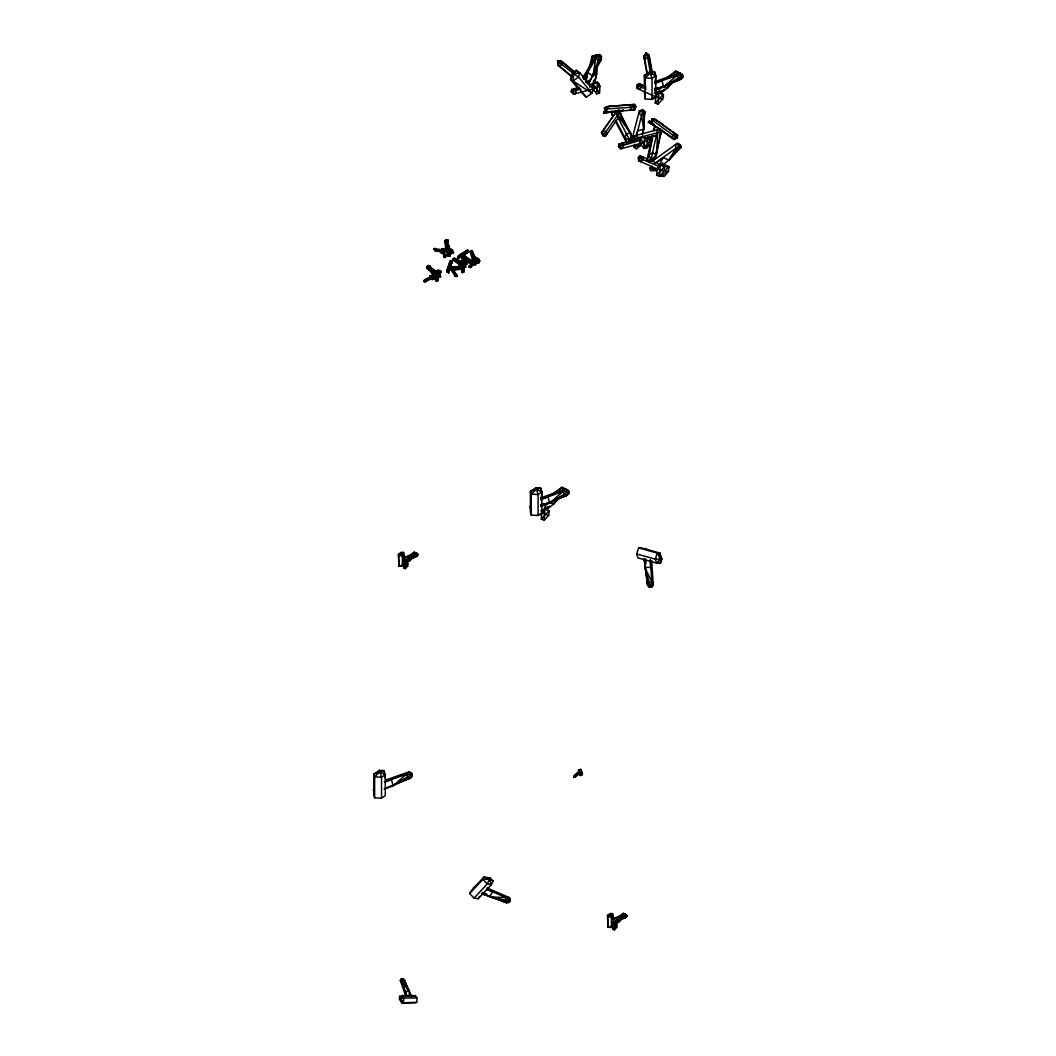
<?xml version="1.0" encoding="UTF-8"?>
<svg xmlns="http://www.w3.org/2000/svg" width="1056" height="1056" viewBox="0 0 1056 1056"><rect width="100%" height="100%" fill="white"/><g stroke="black" fill="none" stroke-linecap="round" stroke-linejoin="round"><path stroke-width="1.5" d="M406.309 563.178L405.319 568.669L403.946 568.049L404.25 564.63L410.375 559.06M615.384 924.37L614.381 929.861L613.021 929.254L613.325 925.822L617.166 922.205M658.997 92.73L657.98 104.148L655.248 102.92L655.855 96.07L661.412 90.658M640.213 138.244L646.721 147.682L650.47 144.566L650.536 138.006L643.724 142.52L639.923 142.824L640.213 138.244L644.543 137.042L647.143 140.818L646.721 147.682L643.83 148.487L639.923 142.824L640.213 145.622L636.438 149.041L634.088 147.246L634.722 144.25M596.627 66.62L596.495 74.554L594.647 83.305M633.732 141.28L631.897 139.656L639.355 110.867L642.523 110.194L643.936 114.932L643.685 129.202L642.457 135.036M652.001 123.882L652.08 118.76L654.469 118.998L677.596 135.26L677.384 137.702L674.164 139.537L652.001 123.882L652.08 118.76L657.373 120.82M447.625 246.51L447.797 239.923L446.384 239.672L445.157 251.024L446.12 244.266M581.341 770.59L581.315 771.738L580.483 770.51L580.219 771.21L581.341 770.59L580.483 770.51M445.804 250.351L445.896 247.685L448.338 248.015L448.193 252.476M447.678 249.572L447.586 252.239L450.978 249.242L452.179 250.787M447.823 247.144L448.114 240.715L446.384 239.672M399.432 999.266L399.59 996.389L402.191 995.61L415.404 995.61L416.975 997.986L416.737 1002.316L415.008 1002.83L401.795 1002.83L399.432 999.266L403.762 997.986L416.975 997.986M449.856 256.252L441.408 253.07L441.672 248.978L443.309 249.15L450.661 252.212L449.856 256.252L441.408 253.07L441.672 248.978L446.094 250.813M445.724 250.708L446.965 239.633L448.114 240.715L447.652 252.186M447.454 246.048L447.797 239.923L447.757 246.906L448.114 240.715L447.176 241.666L448.338 248.015L445.764 240.306L446.965 239.633L447.176 241.666L446.239 241.494M464.825 261.677L463.122 262.033L462.911 263.723L464.482 264.502L467.029 263.96L467.174 262.825L462.634 260.449L464.336 260.066L464.93 263.116L463.808 272.092L462.713 272.488L462 270.864L462.818 270.56L462.581 272.54L461.855 272.052L462.739 264.911M599.531 93.034L593.023 83.596L597.353 82.394L599.953 86.17L599.531 93.034L596.64 93.839L592.733 88.176L593.551 80.467M596.996 66.594L596.495 74.554L594.053 83.305L594.462 80.216M639.355 110.867L642.932 110.062L644.767 111.685L643.685 129.202L642.47 133.571M448.008 269.504L448.708 272.844L451.928 262.403L451.255 260.858L450.226 260.792L446.899 271.009L448.945 271.366L448.153 269.557L447.242 269.755L447.084 271.907L451.136 260.594L452.153 261.571L448.945 271.366L447.084 271.907L446.899 271.009L450.226 260.792L451.136 260.594L452.153 261.571L448.298 272.659L447.414 268.937L450.952 270.178L462.832 269.108L463.175 268.052L461.366 266.363L447.942 267.353L449.5 267.419M591.162 64.852L592.165 56.219L595.742 55.414L592.165 56.219L588.364 70.91M579.322 87.331L571.732 89.43L571.547 91.964L573.606 94.235L593.868 88.612M626.525 141.966L618.922 144.078L618.737 146.612L620.796 148.883L642.088 142.982M657.254 168.247L660.383 170.452L668.501 171.323L659.38 176.339L660.396 164.908L665.188 164.908L668.87 166.756L668.501 171.323L664.264 176.339L659.38 176.339L656.647 175.111L657.254 168.247L662.812 162.848M430.214 270.323L427.799 269.122L427.363 267.234L428.195 266.825L427.112 268.607L433.752 273.623M461.723 262.601L454.265 258.245L453.42 258.654L453.182 260.027L462.198 266.851L463.452 266.244L453.407 258.812L454.265 258.245L460.244 261.188L465.498 264.805L466.145 266.627L465.181 267.194L459.928 263.564L460.244 261.188L453.407 258.812L453.856 260.542L455.11 259.934L460.244 261.188L462.053 262.614M436.049 273.61L429.396 265.795L427.812 265.69L427.324 266.97L433.712 275.616M434.24 271.26L429.277 267.115L429.396 265.795L427.812 265.69L427.324 266.97L434.24 271.26L432.142 272.567L433.778 274.679M677.384 137.702L672.223 138.31L672.553 134.653L674.692 133.426L677.596 135.26L676.658 137.821L674.164 139.537L666.93 133.914M405.319 568.669L407.669 566.161L407.88 563.878L405.821 562.954M544.038 520.291L545.054 508.873L549.16 510.721L548.75 515.288L544.038 520.291L541.292 519.064L541.913 512.213L547.47 506.814M657.98 104.148L662.693 99.132L663.102 94.565L655.248 102.92M659.38 176.339L664.092 171.323L664.501 166.756L650.351 160.327M614.381 929.861L616.744 927.366L616.942 925.082L614.896 924.158M460.165 256.291L471.715 264.634L472.666 264.04L472.349 261.584L461.38 253.757L472.349 261.584L471.715 264.634L460.165 256.291L460.258 257.11L458.264 258.073L460.06 255.46L459.004 256.582L461.934 256.001L468.151 250.602L467.333 250.18L457.816 256.714L459.598 257.492L467.61 252.503L468.151 250.602L457.816 256.714M633.494 139.366L634.154 135.973L636.148 135.392L638.497 137.914L638.075 140.171L635.065 141.055L633.494 139.366L634.154 135.973L659.234 129.175L661.584 131.696L661.148 133.954M403.907 557.687L403.603 552.46L401.32 552.341L398.495 554.215L398.904 566.069L402.336 566.267L404.224 565.013L404.224 554.519L401.478 553.159L398.495 554.215L398.904 566.069M384.978 777.876L385.282 774.721L384.054 770.59L379.474 770.339L373.824 774.088L373.824 795.062L374.642 797.821L381.52 798.191L385.282 795.683L385.282 774.721L379.804 771.989L373.824 774.088L374.642 776.846L374.642 797.821M541.226 498.326L541.847 492.017L540.619 487.885L536.039 487.634L530.389 491.383L530.389 512.358L531.208 515.117L538.085 515.486L541.847 512.978L541.847 492.017L536.369 489.284L530.389 491.383L531.208 494.142L531.208 515.117M655.182 82.183L655.789 75.86L654.562 71.729L649.981 71.478L644.345 75.24L644.345 86.526M612.982 918.878L612.678 913.664L610.394 913.532L607.57 915.407L607.979 927.274L611.411 927.458L613.285 926.204L613.285 915.724L610.553 914.364L607.57 915.407L607.979 927.274M583.651 79.358L587.598 72.415L592.891 76.19L596.323 55.057L599.953 54.965L601.524 56.654L601.286 58.898L588.258 84.348M461.314 264.739L462.185 266.178L463.148 265.94L462.541 264.277L461.234 265.518L463.148 265.94L464.468 255.75L463.742 255.275L462.515 255.724L461.234 265.518L462.33 266.244M464.336 256.938L464.468 255.75L463.148 265.94M647.143 140.818L647.605 136.884M586.344 97.231L572.959 81.101L573.817 74.078L576.193 70.277L579.77 72.666L593.168 88.81L591.875 93.139L586.344 97.231L580.866 91.912M438.768 270.244L441.118 271.392L440.972 272.527L437.065 270.613L438.768 270.244L438.86 271.696L437.752 280.672L436.511 281.107L435.785 280.619L436.313 276.461M436.537 274.666L437.052 270.508L438.953 270.956M437.686 271.696L436.511 281.107M462.766 271.049L463.742 263.129M438.319 276.553L438.121 277.979L438.319 276.54M463.742 255.275L462.185 266.178L463.28 264.766M636.161 146.071L634.088 147.246L640.174 145.622L640.622 142.56M643.724 119.42L644.767 111.685L642.523 110.194L638.788 113.018L641.533 115.46L643.685 129.202L637.573 130.812L636.478 135.049M433.858 272.144L434.188 269.755L430.597 268M465.181 267.194L464.93 263.116L467.174 262.825L466.633 261.056L464.336 260.066L467.174 262.825M605.682 134.534L606.104 131.459L619.898 111.923L621.007 113.942M463.122 262.033L467.029 263.96L466.633 261.056L464.482 264.502L464.323 265.518L465.498 264.818L465.01 265.835M597.353 82.394L596.64 93.839M644.543 137.042L643.83 148.487L650.47 144.566M464.482 264.502L464.323 265.505L465.498 264.805M451.136 260.594L447.902 271.049L449.209 270.64L448.298 272.659L449.209 270.64L447.916 271.049L448.615 270.072L449.209 270.64L448.708 272.844L450.595 263.855M643.698 117.942L644.767 111.685L643.579 116.292M427.363 267.234L427.112 268.607L429.053 268.514L429.211 267.59M453.182 260.027L453.42 258.654M455.11 259.934L455.281 259.024M661.571 130.574L654.971 159.007L649.308 162.241L646.919 160.538L648.991 154.744L652.331 136.066M594.594 59.492L595.333 55.546L591.598 58.37L594.343 60.812M636.623 135.3L642.932 110.062M463.175 268.052L449.79 268.726L450.542 263.71M573.606 94.235L571.27 91.687L571.732 89.43M598.66 86.222L599.122 83.965L597.564 82.262L588.443 84.797M620.796 148.883L618.46 146.335L618.922 144.078M462 270.864L463.61 263.182M588.799 83.635L589.433 80.652M593.023 90.974L593.406 89.153M652.133 135.973L646.919 160.538L654.971 159.007L657.914 145.187M649.308 162.241L650.945 160.261L648.991 154.744L653.044 135.656M654.06 130.878L655.076 126.1L648.45 122.113L649.242 121.229L652.133 121.414M659.538 137.518L661.175 129.835L656.357 155.14L650.945 160.261L657.98 128.04L655.076 126.1M558.096 65.287L559.548 66.145L562.399 64.284L562.848 62.185L560.67 60.905L557.568 61.129L558.096 65.287L571.798 76.758M589.829 87.226L590.278 85.127L585.288 80.956M650.417 72.692L647.777 58.304L648.608 54.595L646.074 52.8L643.817 56.324L647.051 73.907M640.213 145.622L640.596 143.801L634.088 147.246M643.645 116.45L644.767 111.685M650.258 559.535L651.842 582.41L650.641 587.123L648.569 586.674L647.566 584.852L644.068 559.258M631.897 139.656L632.465 137.491L632.874 141.557M588.548 83.213L589.288 80.401M444.431 255.394L443.797 257.057L445.619 256.951L445.249 255.684L444.431 255.394L443.942 257.096L445.038 257.492L451.084 251.816M459.241 257.4L460.258 257.11L458.264 258.073L460.258 257.11L458.462 258.482L467.61 252.503L468.151 250.602L464.231 253.163M487.014 887.898L509.454 897.64L509.969 900.953L508.609 902.59L506.524 902.642L482.196 893.957M578.147 72.626L576.193 70.277L572.51 73.009L570.57 79.504L577.777 88.189M592.891 76.19L599.953 54.965L596.323 55.057L582.608 77.972M441.118 271.392L438.86 271.696L438.412 273.068L440.088 275.194M652.397 72.97L649.466 56.984L646.074 52.8L644.398 57.922L647.328 73.894M430.148 277.952L440.035 274.098L432.142 279.576L429.726 276.263L438.702 273.016L440.656 276.632L432.142 279.576L430.148 277.952L429.726 276.263L435.811 274.388L429.396 265.795L436.313 274.111L437.659 273.953L436.986 273.491L424.934 279.761L423.799 281.464L425.33 281.886L432.538 278.018M447.916 271.049L448.615 270.072L460.495 269.003L462.277 267.683L459.809 266.284L459.281 267.881L460.495 269.003L462.832 269.108L461.366 266.363L450.978 267.287M636.649 553.964L638.669 547.945L641.322 547.892L659.96 553.054L661.914 558.994L660.568 563.006L656.594 563.086L637.943 557.924L636.649 553.964L655.301 559.126L661.914 558.994M653.44 129.835L654.997 125.492M450.793 252.292L450.331 254.786L450.991 252.965L450.173 251.552M476.335 262.337L474.751 264.647L476.335 262.337L476.52 263.023L475.86 264.832L474.751 264.647L473.022 258.509L474.791 256.885L472.058 250.8L471.161 250.576L470.092 251.473L473.339 262.944L472.481 261.65M615.358 121.255L627.04 143.484L629.97 143.273L632.254 137.161L618.446 109.692M450.569 262.693L451.255 260.858L449.882 262.06L451.928 262.403M635.897 106.458L634.577 109.93L607.53 112.042L604.322 108.042L609.708 106.26L634.498 104.438L635.897 106.458L632.32 110.22L629.508 110.246M373.243 790.403L374.128 788.066M529.808 507.698L530.693 505.349M646.721 147.682L650.536 138.006M411.497 996.811L404.171 979.638L401.729 978.714L400.303 980.509L405.689 995.782M474.751 264.647L478.645 258.628L479.081 262.561L475.213 260.542L477.101 257.836L479.794 260.858L478.249 263.34L475.926 262.126L472.058 250.8L470.092 251.473M475.913 258.865L479.794 260.858L478.249 263.34L476.467 259.367L477.101 257.836L479.081 262.561M661.835 165.726L668.857 160.182L678.163 149.358L680.104 144.817L677.226 143.299L653.11 160.697M447.084 271.907L448.153 269.557M445.513 240.636L444.761 242.246L446.107 242.59L445.513 240.636L446.53 240.742L444.563 241.428L446.266 248.701M469.669 893.548L470.844 891.172L484.004 876.995L490.182 877.998L493.126 881.047L491.357 884.598L478.196 898.788L474.078 898.115L469.669 893.548L482.83 879.371L484.004 876.995L493.126 881.047M478.196 898.788L479.371 896.412M406.89 996.151L405.214 991.716L409.174 990.673L400.303 980.509L401.729 978.714L409.174 990.673L411.074 996.204L402.191 995.61L400.475 999.068L401.795 1002.83L416.737 1002.316M579.044 772.53C580.351 770.365 571.256 776.675 574.979 777.308L580.364 772.596L574.451 777.282L574.002 776.543L576.523 774.536M406.586 560.446L404.197 565.211L400.924 565.91L403.471 565.792L413.054 557.396M658.271 92.215L661.03 86.698M658.984 165.779L663.115 157.516L668.857 160.182L680.869 147.391L680.5 144.976L677.226 143.299M541.807 513.401L540.316 514.536L541.807 513.401L547.1 502.801M615.661 921.65L613.272 926.416L609.998 927.102L612.546 926.996L622.129 918.588M435.838 274.956L432.142 272.567L433.079 270.772M588.799 82.711L601.286 58.898L599.953 54.965L595.967 58.423L583.757 78.83M489.694 897.019L509.454 897.64L509.969 900.953L489.694 897.019L492.532 891.726L486.526 889.284M442.081 252.094L434.702 250.496L434.795 248.569L435.758 248.609L435.349 250.536L433.792 249.19L434.795 248.569L441.659 249.889M456.641 276.355L454.898 275.84L456.482 276.382L457.076 275.603L456.416 274.6L454.898 275.84L456.641 276.355L457.076 275.603L451.585 266.917L450.067 268.145L455.334 276.5L456.641 276.355L450.714 267.01L452.245 267.907L451.585 266.917M597.234 65.868L601.286 58.898L597.96 59.968L595.967 58.423M506.326 897.719L505.151 899.725L506.524 902.642L509.969 900.953L506.326 897.719L486.737 889.218M508.609 902.59L510.365 899.593M580.285 772.596L578.239 774.299L577.408 773.071L574.979 777.308L574.2 777.031L579.454 771.355M586.898 83.173L588.509 80.48M597.3 65.644L601.286 58.898L597.102 65.894M660.436 93.535L667.458 87.991L669.834 84.005M407.18 559.258L410.058 560.591L411.484 558.202M668.857 160.182L675.972 148.236L680.5 144.976M546.493 509.692L553.516 504.134L556.684 498.828M616.255 920.449L619.12 921.782L620.545 919.393M481.879 893.548L482.592 892.386L487.08 894.3M490.182 877.998L487.238 883.938L474.078 898.115M410.639 559.178L403.471 565.792L402.362 564.775L403.471 565.792L404.25 564.63L407.669 566.161M617.549 922.376L612.546 926.996L611.424 925.98L612.546 926.996L613.325 925.822L616.744 927.366M617.338 119.156L605.471 136.066L602.95 135.432L602.686 131.023L606.104 131.459L607.213 133.478L605.471 136.066L603.187 135.775L601.524 132.752L602.686 131.023L616.48 111.487L619.898 111.923M475.213 260.542L477.101 257.836M614.394 114.523L601.524 132.752L603.187 135.775M452.483 250.127L453.552 252.516L452.72 253.295L450.938 249.322L452.483 250.127L449.948 253.453L450.978 252.978M636.148 135.392L633.534 138.943L635.065 141.055L641.216 139.392L635.065 141.055M578.358 770.352L580.866 769.639L582.437 774.154L581.5 775.381L579.929 774.866L578.358 770.352L580.496 775.672L582.437 774.154L580.483 769.111M579.929 770.867L580.866 769.639M646.127 573.448L647.566 584.852L650.641 587.123L652.04 586.859L653.347 585.143L651.671 560.749M577.408 773.071L574.2 777.031L577.817 773.164M606.104 131.459L602.95 135.432L607.213 133.478M656.647 175.111L664.501 166.756L668.87 166.756L664.092 171.323M403.946 568.049L407.88 563.878M541.292 519.064L549.16 510.721M613.021 929.254L616.942 925.082M663.155 85.985L667.458 87.991L671.59 83.173M410.058 560.591L412.843 557.344M549.212 502.141L553.516 504.134L558.677 498.128M619.12 921.782L620.981 919.618M476.612 261.875L470.567 267.551L469.471 267.155L469.96 265.439L470.778 265.742L469.326 267.102L469.088 266.257L476.52 259.288M667.458 87.991L672.923 82.183M553.516 504.134L558.98 498.326M606.355 110.141L603.676 112.952L603.715 111.764L607.24 109.204M640.226 139.775L621.944 143.246L618.46 146.335M647.486 159.047L640.292 155.813L638.524 157.634L638.669 160.697L657.848 169.316M464.785 254.008L468.151 250.602L458.462 258.482L461.498 255.486L459.598 257.492L458.238 255.908L467.333 250.18L468.085 250.879L468.323 252.001L460.759 256.766M654.588 81.748L679.774 72.877L682.625 75.121L681.146 79.002L654.852 89.958L663.63 86.948L679.774 72.877L682.625 75.121L682.757 77.431L681.146 79.002L654.865 90.262M404.369 559.997L403.564 560.789L416.896 556.103L417.635 554.162L416.209 553.027L404.356 557.212M540.646 497.891L565.831 489.02L568.682 491.278L567.204 495.158L540.91 506.114L549.688 503.105L565.831 489.02L568.682 491.278L568.814 493.574L567.204 495.158L540.91 506.405M385.559 780.08L409.266 771.738L412.117 773.982L410.639 777.863L384.344 788.819L393.122 785.809L409.266 771.738L412.117 773.982L412.249 776.279L410.639 777.863L384.344 789.109M451.81 249.533L443.942 257.096L443.56 256.212M476.243 260.608L469.326 267.102L470.567 267.551M656.568 96.307L654.284 98.393L651.75 98.512L654.284 98.393L655.855 96.07L658.984 98.261L662.693 99.132M659.974 93.166L664.567 88.942M670.547 156.895L680.869 147.391L680.104 144.817L675.418 144.606L675.972 148.236L678.163 149.358M540.342 514.549L542.626 512.45M546.031 509.309L549.476 506.141M446.134 250.668L443.309 249.15L440.92 250.549M674.85 152.552L680.869 147.391L675.721 151.1M444.563 241.428L445.632 240.517M475.939 260.977L474.791 256.885L471.042 250.694L472.349 252.041L470.29 252.305L471.161 250.576L474.025 262.812L472.679 262.482M676.645 74.329L679.1 72.785L675.827 71.108L664.831 79.042M414.704 555.179L413.609 554.611L415.681 552.908L416.064 554.202L414.242 552.143L407.009 557.37M561.66 491.344L565.158 488.928L561.884 487.265L550.889 495.198M624.743 914.1L622.684 915.816L622.406 913.994L624.941 914.179L625.126 915.394L623.317 913.348L616.07 918.562M637.098 85.061L638.893 83.622L641.758 84.902L641.876 87.199L639.184 89.364L637.098 85.061L637.27 88.506L656.449 97.126M638.497 157.252L643.157 157.093L643.276 159.39L640.583 161.555L638.669 160.697L638.497 157.252L640.292 155.813M579.242 772.055L574.226 776.094L577.13 773.771L578.239 774.299M655.723 90.05L658.126 88.163M657.149 169.435L655.657 170.57L649.942 167.93L657.149 169.435L655.697 170.584L650.615 170.808L649.942 167.93L652.344 166.03M655.934 163.192L663.115 157.516M403.894 561.858L406.085 560.129L403.643 561.805M541.781 506.207L544.183 504.319M612.955 923.063L615.16 921.32L612.704 923.01M645.533 62.647L643.817 56.324L646.351 54.344M643.817 56.324L644.398 57.922L647.777 58.304L649.466 56.984L648.608 54.595L651.539 70.58M654.232 93.469L655.921 92.149L655.327 88.955M676.962 150.348L680.869 147.391M425.845 281.503L423.799 281.464L424.934 279.761L425.33 281.886L424.169 280.342L430.861 276.857M436.22 274.058L436.986 273.491M572.959 81.101L578.477 76.996L579.77 72.666L573.817 74.078L570.57 79.504L591.875 93.139L578.477 76.996L572.51 73.009M654.852 163.482L675.972 148.236M541.86 505.732L544.223 504.029M462.845 257.268L461.894 257.862L472.666 264.04L471.2 260.528L461.934 256.001L459.004 256.582L463.531 253.48M430.954 277.438L424.327 281.186M649.981 71.478L650.311 73.128L655.789 75.86L652.027 78.355L645.163 77.986L644.345 75.24L654.562 71.729L654.562 74.778M644.345 91.37L645.163 98.96L652.027 99.33L655.789 96.835L655.789 75.86M404.224 554.519L402.336 555.773L398.904 555.588L403.603 552.46M541.847 492.017L538.085 494.512L531.208 494.142L536.369 489.284L540.619 487.885L540.619 490.934M385.282 774.721L381.52 777.216L374.642 776.846L379.804 771.989L384.054 770.59L384.054 773.639M613.285 915.724L611.411 916.978L607.979 916.793L612.678 913.664M459.004 256.582L461.617 254.879M463.584 253.678L465.247 252.648M469.775 261.413L471.2 260.528L462.528 254.813L459.954 254.641L472.204 263.182L469.986 263.05L469.775 261.413L472.349 261.584M648.991 154.744L652.766 152.579L656.357 155.14L657.98 128.04L662.138 130.112M433.937 275.009L427.39 266.086L428.644 265.386L432.287 270.323M429.277 267.115L428.446 267.59L427.812 265.69L429.277 267.115L427.39 266.086M466.369 251.856L468.085 250.879L466.264 250.919L467.61 252.503M599.953 86.17L596.534 87.872L592.733 88.176M605.774 111.91L603.676 112.952L623.898 110.273L615.925 111.197M473.378 887.647L476.137 886.288M427.799 269.122L429.053 268.514L427.35 267.392M475.477 263.498L476.507 263.023L475.16 262.812L476.507 263.023M612.823 922.772L617.206 921.268L625.284 914.232L626.71 915.354L625.97 917.294L612.823 922.918L625.97 917.294L626.71 915.354L625.284 914.232L613.43 918.403M679.932 78.593L682.757 77.431L681.938 73.748M618.288 919.802L626.776 916.502L626.366 914.668L613.562 919.116M654.496 83.477L661.98 80.665L663.63 86.948L682.625 75.121L677.358 75.24L654.918 83.147M540.553 499.633L548.024 496.808L549.688 503.105L568.682 491.278L563.402 491.396L540.976 499.303M404.567 557.964L407.312 556.921L408.144 560.063L403.748 561.726M403.722 560.868L407.84 559.324M385.48 781.77L391.459 779.513L393.122 785.809L412.117 773.982L406.837 774.101L384.41 782.008M613.642 919.156L616.387 918.126L617.206 921.268L626.71 915.354L624.07 915.42L624.347 916.648L625.97 917.294L615.846 920.99M672.052 82.328L681.146 79.002L677.899 77.695L677.358 75.24M403.88 560.855L416.896 556.103L417.635 554.162L416.209 553.027L408.144 560.063L403.748 561.568L416.896 556.103L415.272 555.443L408.144 560.063L416.896 556.103L409.213 558.809L417.701 555.311L417.292 553.463L404.488 557.924M398.508 782.285L410.639 777.863L407.392 776.556L406.837 774.101M462.581 272.54L463.808 272.092M437.752 280.672L435.785 280.619M654.562 88.493L657.518 87.45M666.376 84.282L681.146 79.002L671.92 82.249M540.619 504.649L543.576 503.593M555.39 499.382L567.204 495.158L563.957 493.852L563.402 491.396M400.29 781.559L410.639 777.863L402.943 780.569M612.678 922.046L626.776 916.502L617.879 919.631M408.817 558.439L417.701 555.311L403.564 560.789L407.801 559.297M609.708 106.26L604.322 108.042L607.53 112.042M433.039 278.982L431.086 275.352L430.703 277.649L433.039 278.982L440.656 276.632M462.911 263.723L464.93 263.116M438.86 271.696L436.854 272.303L431.904 269.174M412.804 996.389L415.404 995.61M435.758 248.609L433.792 249.19L435.349 250.536L441.25 251.803M580.879 89.021L571.27 91.687M590 86.5L593.036 85.655M629.548 141.134L634.128 139.867M640.226 140.303L618.737 146.612L622.816 148.328L623.502 144.936L621.944 143.246M655.01 135.63L645.81 138.125L656.528 135.194M661.584 131.696L633.534 138.943L638.075 140.171M591.914 75.768L596.495 74.554L595.544 68.442M449.79 268.726L459.809 266.284L462.832 269.108M616.295 111.065L619.304 110.352M641.533 115.46L643.936 114.932M400.858 979.136L403.181 978.622L407.59 989.327L404.171 979.638L401.729 978.714L401.808 982.027L406.718 995.993M401.808 982.027L403.352 981.684L404.171 979.638L411.074 996.204M449.684 268.462L459.809 266.284M440.972 272.527L438.412 273.068L430.452 268.132M612.52 111.329L603.676 112.952L618.024 111.276M448.615 270.072L458.594 268.844M652.304 121.664L648.45 122.113L665.716 132.977L658.997 128.594M641.758 84.902L637.124 85.444L637.27 88.506M609.523 111.949L614.79 111.421L630.854 133.307L629.97 143.273M424.169 280.342L425.608 280.223M629.996 110.075L634.577 109.93L635.408 107.026L634.498 104.438L606.302 106.709L605.431 109.019L635.408 107.026L631.092 104.887L630.221 107.197L632.32 110.22M644.807 567.323L653.347 585.143L650.641 587.123L644.807 567.323L650.8 567.402L650.219 560.947M415.681 552.908L413.332 552.803L413.609 554.611M434.795 248.569L435.97 249.401L433.792 249.19L441.87 250.681M447.19 250.642L449.249 252.265M651.842 582.41L649.519 582.292L647.566 584.852L647.143 578.846M648.569 586.674L652.04 586.859M441.408 253.07L444.602 253.242M429.726 276.263L432.419 276.434M449.407 270.006L450.952 270.178M434.702 250.496L441.184 251.341M435.349 250.536L434.372 249.322L437.422 249.784M661.214 175.837L664.264 176.339M649.942 167.93L652.291 168.353M443.652 250.483L449.038 251.486M434.372 249.322L437.329 249.955M668.87 166.756L660.396 164.908L661.373 165.356M548.75 515.288L545.028 514.404L541.913 512.213M431.614 269.135L437.686 272.171M638.669 547.945L657.32 553.106L659.96 553.054L660.568 563.006L657.584 562.188M443.797 257.057L445.038 257.492M483.424 894.115L506.524 902.642L495.488 897.851M449.038 252.041L447.559 251.42L448.114 240.715L448.114 251.539M450.991 253.902L441.54 250.681L442.49 253.189L443.309 249.15M654.205 124.542L648.45 122.113L654.958 125.968L649.242 121.229L653.585 125.083M447.427 243.527L449.684 250.483L453.552 252.516M492.888 896.9L506.524 902.642L496.056 898.154M660.488 93.324L663.353 94.604L663.458 96.914M646.074 86.843L638.893 83.622L637.124 85.444L646.193 89.14M654.72 90.724L663.353 94.604M654.826 93.02L657.703 94.314M659.102 166.505L638.524 157.634L640.583 161.555M461.855 272.052L462.713 272.488L463.914 271.3L462.818 270.56M414.242 552.143L415.879 552.988M623.317 913.348L624.941 914.179M466.264 250.919L468.323 252.001M675.827 71.108L678.704 72.626L674.018 72.415L674.573 76.045M476.467 259.367L478.012 260.185M452.72 253.295L450.397 252.08L449.684 250.483M561.884 487.265L564.762 488.77L560.076 488.572L560.446 490.987M461.894 257.862L472.666 264.04M430.69 268.277L439.441 273.385L438.953 274.415L438.86 272.976M457.076 275.603L455.545 274.705L456.482 276.382L456.416 274.6M454.265 258.245L461.683 262.944M432.142 272.567L435.851 274.956M573.619 73.669L557.568 61.129L559.548 66.145L572.009 76.573M436.907 271.696L437.62 272.184M659.287 121.889L662.878 124.436M656.027 126.746L660.568 129.994M645.612 548.526L648.094 550.348M598.541 54.344L601.524 56.654M666.798 133.861L672.223 138.31M575.322 72.613L562.848 62.185L557.568 61.129L558.769 62.146M574.385 72.362L560.67 60.905L562.399 64.284M473.022 258.509L475.702 261.611M435.23 273.491L429.396 265.795L435.811 274.388M446.899 243.646L449.262 246.827L450.41 250.919M615.331 110.867L630.854 133.307L626.459 133.637L624.928 137.702L627.04 143.484L632.254 137.161L619.12 112.16M402.191 995.61L403.762 997.986L403.524 1002.316L400.475 999.068L399.59 996.389M581.5 775.381L578.978 769.534M614.79 111.421L629.957 140.712L624.928 137.702L615.859 120.424M613.589 116.107L611.318 111.791L612.44 115.698L610.87 111.368M472.349 252.041L474.791 256.885M447.427 243.197L449.262 246.827L447.084 241.969M469.088 266.257L469.471 267.155L471.148 266.996L470.778 265.742M406.639 987.532L403.181 978.622L405.332 984.733M473.088 255.196L472.058 250.8L475.517 260.264M447.031 242.101L449.988 250.206M407.55 988.891L404.171 979.638L407.431 988.772M655.063 89.76L655.921 92.149M409.068 993.34L410.15 996.389M403.55 986.779L406.243 994.422M646.074 52.8L647.777 58.304M541.028 510.233L541.847 512.978M450.12 250.048L450.358 250.892M472.058 250.8L473.22 255.301M447.308 243.751L448.47 248.252M612.097 925.241L612.546 926.996M403.036 564.036L403.471 565.792M567.996 489.892L568.814 493.574M411.431 772.609L412.249 776.279M536.039 487.634L538.085 494.512L538.085 515.486M610.394 913.532L611.411 916.978L611.411 927.458M401.32 552.341L402.336 555.773L402.336 566.267M379.474 770.339L381.52 777.216L381.52 798.191M644.292 558.782L644.701 562.043M645.11 565.303L645.718 570.187M645.665 558.888L646.021 563.759M652.027 99.33L652.027 78.355L650.311 73.128L645.163 77.986L645.163 98.96M587.598 72.415L585.895 81.946L587.598 72.415M576.312 90.288L575.626 93.667L571.547 91.964L574.754 88.598L576.312 90.288M657.32 553.106L655.301 559.126L656.594 563.086L660.37 558.888L657.32 553.106M582.054 773.626L581.302 775.051L579.929 774.866L582.054 773.626M437.844 279.88L436.656 281.054L435.943 279.444L437.844 279.88M448.1 254.694L447.044 255.671L448.114 254.694M439.441 273.385L438.266 274.085L439.428 273.398M654.469 118.998L652.318 120.212L676.658 137.821L674.692 133.426L654.469 118.998M417.635 554.162L415.272 555.443L414.995 554.215L417.635 554.162M567.204 495.158L558.109 498.472L567.204 495.158M489.364 879.318L482.83 879.371L487.238 883.938L491.357 884.598L489.364 879.318"/></g></svg>
